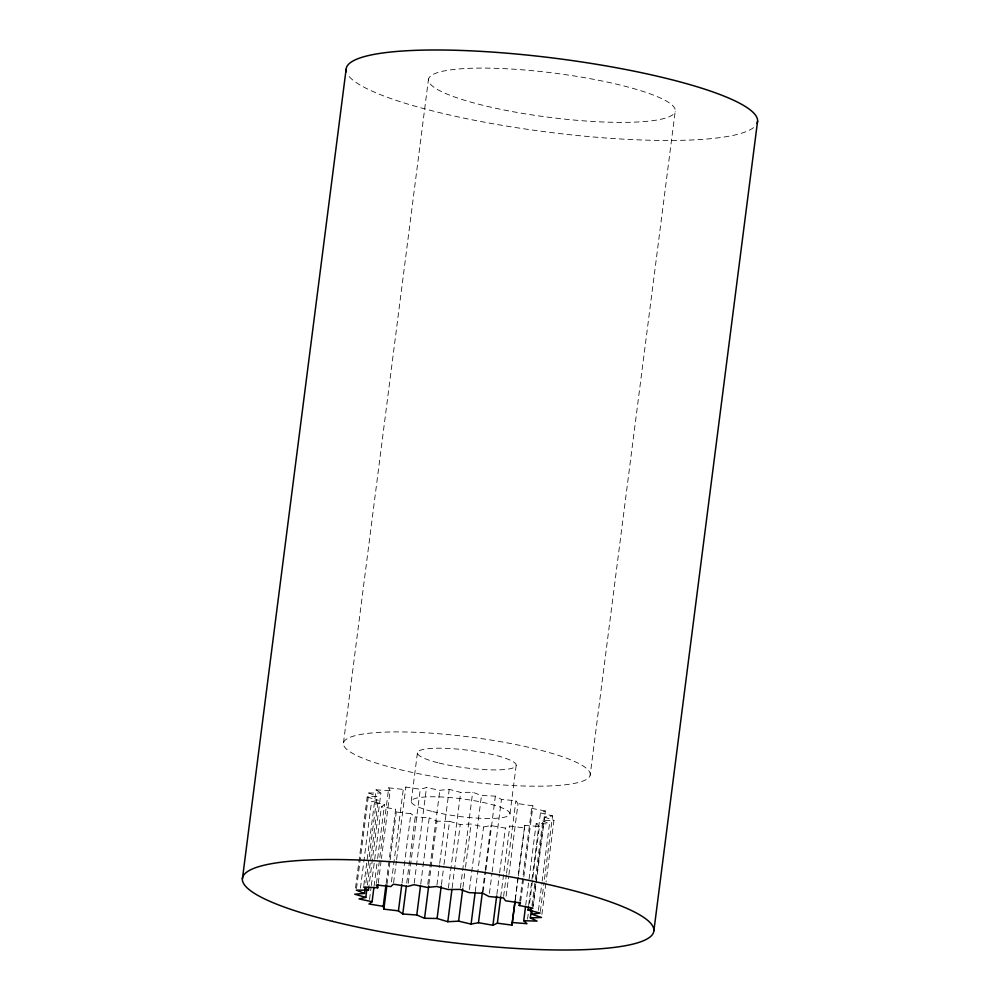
<?xml version="1.0" encoding="UTF-8"?>
<svg xmlns="http://www.w3.org/2000/svg" width="1000" height="1000" viewBox="0 0 1000 1000"><rect width="100%" height="100%" fill="white"/><g stroke="black" fill="none" stroke-linecap="round" stroke-linejoin="round"><path stroke-width="0.75" stroke-dasharray="5 3.75" d="M343.462 742.862L428.5 79.05M355.538 888.025L367.188 797.05L376.962 796.287L365.5 885.725M356.5 888.6L368.75 792.987L380.913 793.037L369.062 885.55M360.438 888.125L371.5 801.775L378.263 800.263L367.4 885.075M363.825 885.45L376.075 789.85L390.138 790.65L381.45 858.5M369.55 899.375L371.138 887.05M371.337 885.5L381.4 806.862L384.525 804.587L371.5 801.775M374.062 886.312L377.413 860.1M377.612 858.55L384.525 804.587M376.475 883.438L388.725 787.837L403.275 789.412L405.875 787.05L420.275 789.275L426.475 787.562L439.812 790.3L449.212 789.338L460.65 792.412L472.663 792.262L481.488 795.475L495.363 796.15L501.463 799.4L515.875 800.763L518.013 803.65L508.925 874.575M378.288 883.162L381.25 860.037M386.188 883.213L395.662 809.2L381.4 806.862M387.013 884.475L389.975 861.338M390.163 859.8L396.287 812L395.662 809.2M391.413 881.938L403.275 789.412M393.625 882.65L396.4 861.062M396.587 859.525L405.875 787.05M411.213 801.388L417.438 752.825M402 883.1L410.887 813.713L396.287 812M406.725 883.162L415.213 816.862L410.887 813.713M408.225 883.337L420.275 789.275M414.225 883.175L426.475 787.562M420.725 884.15L429.225 817.85L415.213 816.862M427.762 884.362L439.812 790.3M428.888 884.362L436.987 821.15L429.225 817.85M436.962 884.938L439.538 864.9M439.725 863.35L449.212 789.338M441.438 884.562L443.812 866.062M444 864.513L449.538 821.338L436.987 821.15M448.413 888.012L460.65 792.412M452.15 887.8L460.25 824.575L471.05 824.025L483.537 826.95L490.925 825.575L505.375 828.1L509.812 826.05L524.4 827.962L524.812 825.362L539.412 826.55L529.338 905.188M460.425 887.862L472.663 792.262M462.95 887.237L465.312 868.737M465.513 867.2L471.05 824.025M469.45 889.525L481.488 795.475M475.238 891.712L483.537 826.95M482.425 891.875L485 871.838M485.2 870.288L490.925 825.575M483.113 891.75L485.688 871.712M485.887 870.163L495.363 796.15M489.412 893.462L491.987 873.413M492.175 871.875L501.463 799.4M496.875 894.4L499.45 874.35M499.637 872.812L505.375 828.1M509.975 813.85L516.188 765.275M500.725 896.975L509.812 826.05M503.625 896.363L506.4 874.775M506.587 873.238L515.875 800.763M506.15 896.162L508.725 876.125M515.112 900.438L518.075 877.312M518.275 875.763L524.4 827.962M515.325 899.375L524.812 825.362M519.8 900.875L531.663 808.363L532.913 805.8L518.013 803.65M520.662 901.4L523.638 878.275M523.825 876.737L532.913 805.8M525.712 905.288L536.188 823.562L549.487 823.95L542.175 881M528.625 905.438L540.475 812.913L545.413 810.95L533.162 906.562M527.562 919.075L528.35 912.9M531.95 905.575L535.112 880.9M535.3 879.362L542.812 820.763L553.962 820.325L546.062 882M532.788 906.475L544.237 817.05L552.575 815.9L544.275 880.662M538.425 910.3L541.975 882.55M540.325 911.5L544.087 882.2M541.912 914.388L545.862 883.55M590.163 775.238A124.425 22.25 7.3 0 0 409.438 732.087A124.425 22.25 7.3 0 0 400.838 769.825A124.425 22.25 7.3 0 0 590.163 775.238L675.2 111.425A124.425 22.25 7.3 0 0 494.475 68.275A124.425 22.25 7.3 0 0 485.875 106.013A124.425 22.25 7.3 0 0 675.2 111.425M531.663 808.363L545.413 810.95M540.475 812.913L552.575 815.9M367.188 797.05L378.263 800.263M449.538 821.338L460.25 824.575M544.237 817.05L553.962 820.325M368.75 792.987L376.962 796.287M542.812 820.763L549.487 823.95M376.075 789.85L380.913 793.037M536.188 823.562L539.412 826.55M388.725 787.837L390.138 790.65M753.55 127.613A207.375 37.075 7.3 0 1 543.275 131.512A207.375 37.075 7.3 0 1 347.475 74.212M438.988 763.012A49.775 8.9 7.3 0 0 516.062 765.825A49.775 8.9 7.3 0 0 445.4 748.312A49.775 8.9 7.3 0 0 438.988 763.012M432.762 811.587A49.775 8.9 7.3 0 0 509.837 814.4A49.775 8.9 7.3 0 0 439.175 796.888A49.775 8.9 7.3 0 0 432.762 811.587"/><path stroke-width="1.5" d="M242.413 878.875L346.112 69.35M366.812 889.7L365.825 897.4L354.738 894.2L364.513 893.438L365.112 888.812M364.513 893.438L356.3 890.138L368.462 890.175L368.862 887.087M515.125 900.925L511.95 925.113L497.362 923.188L492.925 925.238L478.475 922.712L471.087 924.087L458.6 921.162L447.812 921.725L437.088 918.487L424.55 918.288L416.775 915L402.775 914L398.438 910.863L383.85 909.137L383.225 906.338L368.963 904L372.088 901.725L373.862 887.85M368.462 890.175L363.638 887L377.7 887.788L378.088 884.712M383.225 906.338L385.988 884.75M383.85 909.137L386.812 886.012M398.438 910.863L401.8 884.65M402.775 914L406.325 886.25M416.775 915L420.538 885.7M424.55 918.288L428.7 885.913M437.088 918.487L441.238 886.1M447.812 921.725L451.95 889.338M458.6 921.162L462.75 888.787M471.087 924.087L475.037 893.25M478.475 922.712L482.425 891.875M492.925 925.238L496.675 895.938M497.362 923.188L500.725 896.975M511.95 925.113L514.913 901.975M528.425 906.975L528.025 910.062L532.962 908.1L519.212 905.5L519.612 902.425M512.362 922.513L526.975 923.7L523.737 920.713L525.513 906.838M523.737 920.713L537.038 921.1L530.363 917.913L531.35 910.2M530.363 917.913L541.512 917.463L531.8 914.188L532.188 911.1M653.888 930.65L757.588 121.125M519.212 905.5L520.475 902.95L505.562 900.788L503.438 897.9L489.012 896.538L482.925 893.3L469.05 892.613L460.225 889.412L448.212 889.55L436.763 886.488L427.362 887.438L414.025 884.712L407.825 886.425L393.438 884.2L390.825 886.562L376.275 884.975L377.7 887.788M365.825 897.4L359.05 898.913L372.088 901.725M531.8 914.188L540.138 913.05L528.025 910.062M346.388 71.737A207.375 37.075 7.3 0 1 553.962 58.125A207.375 37.075 7.3 0 1 757.05 123.4M332.537 921.35A207.375 37.075 7.3 0 0 653.35 932.925A207.375 37.075 7.3 0 0 358.562 860.013A207.375 37.075 7.3 0 0 332.537 921.35"/></g></svg>
